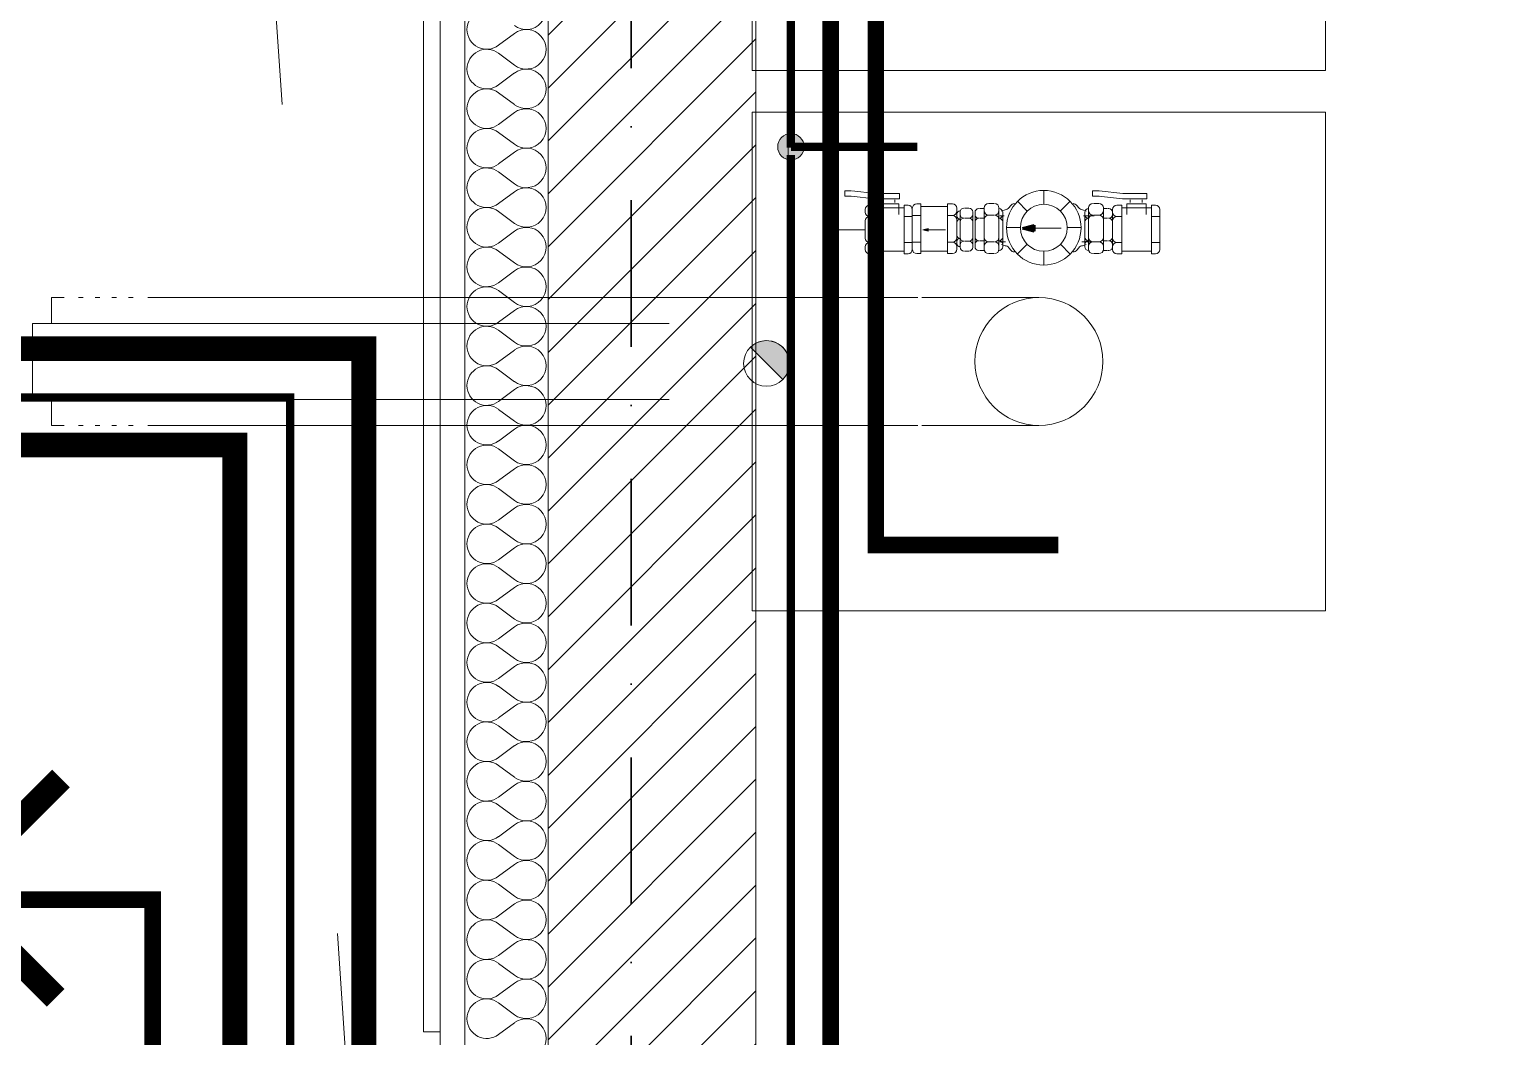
# Model space of a CAD drawing. Header units: millimetres. Extents: x 1322820 to 1391563, y 1051909 to 1098256.
# Drawn here: x 1346054 to 1347829, y 1079445 to 1080657 of the extents above; entities that cross this region are included whole.
import ezdxf
from ezdxf.enums import TextEntityAlignment as Align

# ---------------------------------------------------------------- set-up
doc = ezdxf.new("R2010")
doc.units = ezdxf.units.MM
doc.header["$MEASUREMENT"] = 0
for name, pattern in [('AStair_dashed', [1800, 800, -1000]), ('Dashed', [282.222223, 141.111112, -141.111112]), ('Dot & Dashed', [335.138881, 176.388884, -88.194442, 0, -70.555556]), ('DUBLU_INTRERUPT', [1.093612, 0.529167, -0.211667, 0.141111, -0.211667]), ('Linie de axa (2)', [17025.055165, 8960.555286, -4480.277643, 0, -3584.222236]), ('pard', [115, 75, -40])]:
    doc.linetypes.add(name, pattern=pattern)
doc.layers.get('0').update_dxf_attribs({"true_color": 0x787878})
for name, color, linetype, true_color in [('arhitectura - decoratii fatada', 7, 'Continuous', 0x787878), ('instalatii - echipamente', 7, 'Continuous', 0x787878), ('New_arhitectura - axe', 7, 'Continuous', 0x787878), ('New_rezistenta - pereti de rezistenta', 7, 'Continuous', 0x787878)]:
    doc.layers.add(name, color=color, linetype=linetype, true_color=true_color)
for name, color, linetype, lineweight, true_color in [('arhitectura - decoratii fatada_Pen_No__101', 7, 'Continuous', 13, 0x787878), ('arhitectura - desen 2D_Pen_No__2', 7, 'Continuous', 13, 0x787878), ('instalatii - echipamente_Pen_No__1', 7, 'Continuous', 13, 0x787878), ('instalatii - echipamente_Pen_No__102', 7, 'Continuous', 13, 0x787878), ('instalatii - echipamente_Pen_No__2', 7, 'Continuous', 13, 0x787878), ('instalatii - echipamente_Pen_No__244', 7, 'Continuous', 13, 0x787878), ('instalatii - echipamente_Pen_No__41', 7, 'Continuous', 50, 0x787878), ('New_arhitectura - axe_Pen_No__201', 7, 'Continuous', 35, 0x787878), ('New_arhitectura - suprafete DTAC_Pen_No__14', 7, 'Continuous', 18, 0x787878), ('New_instalatii - echipamente_Pen_No__1', 7, 'Continuous', 13, 0x787878), ('New_rezistenta - pereti de rezistenta_Pen_No__1', 7, 'Continuous', 13, 0x787878), ('New_rezistenta - pereti de rezistenta_Pen_No__21', 7, 'Continuous', 20, 0x787878)]:
    doc.layers.add(name, color=color, linetype=linetype, lineweight=lineweight, true_color=true_color)
for name, color, linetype in [('Circuit echipo', 7, 'Continuous'), ('circuite iluminat vitali', 1, 'Continuous'), ('circuite prize vitali', 1, 'Continuous'), ('ELECTRICE', 1, 'Continuous')]:
    doc.layers.add(name, color=color, linetype=linetype)
doc.layers.add('Circuite', color=7, linetype='Continuous', lineweight=25)
doc.styles.add('GENERATED_STYLE_1', font='arialbd.ttf')
doc.linetypes.add('1_ - 1_100', pattern='A,0,[6,A.39 PLAN MOBILARE - PLAN TERASA1.Shx,S=5.555556,R=0,X=0,Y=4.75314e-16],-700,0', length=700)

# ---------------------------------------------------------------- blocks, each defined once
blk = doc.blocks.new('*X59', base_point=(1356235.2, 1078942.6))
at = {"layer": 'New_rezistenta - pereti de rezistenta_Pen_No__1', "color": 7, "linetype": 'Continuous', "lineweight": 13}
for p, q in [((1346638, 1080652.1), (1346619, 1080637.8)), ((1346638, 1080614), (1346619, 1080628.3)), ((1346638, 1080604.5), (1346619, 1080590.2)), ((1346638, 1080566.4), (1346619, 1080580.7)), ((1346638, 1080556.9), (1346619, 1080542.6)), ((1346638, 1080518.8), (1346619, 1080533)), ((1346638, 1080509.2), (1346619, 1080495)), ((1346638, 1080471.1), (1346619, 1080485.4)), ((1346638, 1080461.6), (1346619, 1080447.3)), ((1346638, 1080423.5), (1346619, 1080437.8)), ((1346638, 1080414), (1346619, 1080399.7)), ((1346638, 1080375.9), (1346619, 1080390.2)), ((1346638, 1080366.4), (1346619, 1080352.1)), ((1346638, 1080328.3), (1346619, 1080342.6)), ((1346638, 1080318.8), (1346619, 1080304.5)), ((1346638, 1080280.7), (1346619, 1080295)), ((1346638, 1080271.1), (1346619, 1080256.9)), ((1346638, 1080233), (1346619, 1080247.3)), ((1346638, 1080223.5), (1346619, 1080209.2)), ((1346638, 1080185.4), (1346619, 1080199.7)), ((1346638, 1080175.9), (1346619, 1080161.6)), ((1346638, 1080137.8), (1346619, 1080152.1)), ((1346638, 1080128.3), (1346619, 1080114)), ((1346638, 1080090.2), (1346619, 1080104.5)), ((1346638, 1080080.7), (1346619, 1080066.4)), ((1346638, 1080042.6), (1346619, 1080056.9)), ((1346638, 1080033), (1346619, 1080018.8)), ((1346638, 1079995), (1346619, 1080009.2)), ((1346638, 1079985.4), (1346619, 1079971.1)), ((1346638, 1079947.3), (1346619, 1079961.6)), ((1346638, 1079937.8), (1346619, 1079923.5)), ((1346638, 1079899.7), (1346619, 1079914)), ((1346638, 1079890.2), (1346619, 1079875.9)), ((1346638, 1079852.1), (1346619, 1079866.4)), ((1346638, 1079842.6), (1346619, 1079828.3)), ((1346638, 1079804.5), (1346619, 1079818.8)), ((1346638, 1079795), (1346619, 1079780.7)), ((1346638, 1079756.9), (1346619, 1079771.1)), ((1346638, 1079747.3), (1346619, 1079733)), ((1346638, 1079709.2), (1346619, 1079723.5)), ((1346638, 1079699.7), (1346619, 1079685.4)), ((1346638, 1079661.6), (1346619, 1079675.9)), ((1346638, 1079652.1), (1346619, 1079637.8)), ((1346638, 1079614), (1346619, 1079628.3)), ((1346638, 1079604.5), (1346619, 1079590.2)), ((1346638, 1079566.4), (1346619, 1079580.7)), ((1346638, 1079556.9), (1346619, 1079542.6)), ((1346638, 1079518.8), (1346619, 1079533)), ((1346638, 1079509.2), (1346619, 1079495)), ((1346638, 1079471.1), (1346619, 1079485.4)), ((1346638, 1079461.6), (1346619, 1079447.3))]:
    blk.add_line(p, q, dxfattribs=at)
for centre, start, end in [((1346652.3, 1080680.7), 233.1301, 126.8699), ((1346604.7, 1080656.9), 53.1301, 180), ((1346604.7, 1080656.9), 180, 306.8699), ((1346652.3, 1080633), 233.1301, 126.8699), ((1346604.7, 1080609.2), 53.1301, 180), ((1346604.7, 1080609.2), 180, 306.8699), ((1346652.3, 1080585.4), 233.1301, 126.8699), ((1346604.7, 1080561.6), 53.1301, 180), ((1346604.7, 1080561.6), 180, 306.8699), ((1346652.3, 1080537.8), 233.1301, 126.8699), ((1346604.7, 1080514), 53.1301, 180), ((1346604.7, 1080514), 180, 306.8699), ((1346652.3, 1080490.2), 233.1301, 126.8699), ((1346604.7, 1080466.4), 53.1301, 180), ((1346604.7, 1080466.4), 180, 306.8699), ((1346652.3, 1080442.6), 233.1301, 126.8699), ((1346604.7, 1080418.8), 53.1301, 180), ((1346604.7, 1080418.8), 180, 306.8699), ((1346652.3, 1080395), 233.1301, 126.8699), ((1346604.7, 1080371.1), 53.1301, 180), ((1346604.7, 1080371.1), 180, 306.8699), ((1346652.3, 1080347.3), 233.1301, 126.8699), ((1346604.7, 1080323.5), 53.1301, 180), ((1346604.7, 1080323.5), 180, 306.8699), ((1346652.3, 1080299.7), 233.1301, 126.8699), ((1346604.7, 1080275.9), 53.1301, 180), ((1346604.7, 1080275.9), 180, 306.8699), ((1346652.3, 1080252.1), 233.1301, 126.8699), ((1346604.7, 1080228.3), 53.1301, 180), ((1346604.7, 1080228.3), 180, 306.8699), ((1346652.3, 1080204.5), 233.1301, 126.8699), ((1346604.7, 1080180.7), 53.1301, 180), ((1346604.7, 1080180.7), 180, 306.8699), ((1346652.3, 1080156.9), 233.1301, 126.8699), ((1346604.7, 1080133), 53.1301, 180), ((1346604.7, 1080133), 180, 306.8699), ((1346652.3, 1080109.2), 233.1301, 126.8699), ((1346604.7, 1080085.4), 53.1301, 180), ((1346604.7, 1080085.4), 180, 306.8699), ((1346652.3, 1080061.6), 233.1301, 126.8699), ((1346604.7, 1080037.8), 53.1301, 180), ((1346604.7, 1080037.8), 180, 306.8699), ((1346652.3, 1080014), 233.1301, 126.8699), ((1346604.7, 1079990.2), 53.1301, 180), ((1346604.7, 1079990.2), 180, 306.8699), ((1346652.3, 1079966.4), 233.1301, 126.8699), ((1346604.7, 1079942.6), 53.1301, 180), ((1346604.7, 1079942.6), 180, 306.8699), ((1346652.3, 1079918.8), 233.1301, 126.8699), ((1346604.7, 1079895), 53.1301, 180), ((1346604.7, 1079895), 180, 306.8699), ((1346652.3, 1079871.1), 233.1301, 126.8699), ((1346604.7, 1079847.3), 53.1301, 180), ((1346604.7, 1079847.3), 180, 306.8699), ((1346652.3, 1079823.5), 233.1301, 126.8699), ((1346604.7, 1079799.7), 53.1301, 180), ((1346604.7, 1079799.7), 180, 306.8699), ((1346652.3, 1079775.9), 233.1301, 126.8699), ((1346604.7, 1079752.1), 53.1301, 180), ((1346604.7, 1079752.1), 180, 306.8699), ((1346652.3, 1079728.3), 233.1301, 126.8699), ((1346604.7, 1079704.5), 53.1301, 180), ((1346604.7, 1079704.5), 180, 306.8699), ((1346652.3, 1079680.7), 233.1301, 126.8699), ((1346604.7, 1079656.9), 53.1301, 180), ((1346604.7, 1079656.9), 180, 306.8699), ((1346652.3, 1079633), 233.1301, 126.8699), ((1346604.7, 1079609.2), 53.1301, 180), ((1346604.7, 1079609.2), 180, 306.8699), ((1346652.3, 1079585.4), 233.1301, 126.8699), ((1346604.7, 1079561.6), 53.1301, 180), ((1346604.7, 1079561.6), 180, 306.8699), ((1346652.3, 1079537.8), 233.1301, 126.8699), ((1346604.7, 1079514), 53.1301, 180), ((1346604.7, 1079514), 180, 306.8699), ((1346652.3, 1079490.2), 233.1301, 126.8699), ((1346604.7, 1079466.4), 53.1301, 180), ((1346604.7, 1079466.4), 180, 306.8699), ((1346652.3, 1079442.6), 233.1301, 126.8699)]:
    blk.add_arc(centre, 23.8, start, end, dxfattribs=at)
blk = doc.blocks.new('Wall_16_1', base_point=(1346928.5, 1090570.6))
at = {"layer": 'New_rezistenta - pereti de rezistenta', "linetype": 'Continuous', "lineweight": 0, "true_color": 0x000000}
h = blk.add_hatch(dxfattribs=at)
h.set_pattern_fill('BETON_ARMAT_0001', color=18, style=0, pattern_type=2)
h.set_pattern_definition([(45, (1356235.236, 1078942.57), (-31.8198, 31.8198), [])])
h.paths.add_polyline_path([(1346678.5, 1078980.6), (1346928.5, 1078980.6), (1346928.5, 1090570.6), (1346678.5, 1090570.6)])
at = {"layer": 'New_rezistenta - pereti de rezistenta_Pen_No__21', "color": 7, "linetype": 'Continuous', "lineweight": 20}
for p, q in [((1346578.5, 1090820.6), (1346578.5, 1078730.6)), ((1346678.5, 1090570.6), (1346678.5, 1078980.6))]:
    blk.add_line(p, q, dxfattribs=at)
at = {"layer": 'New_rezistenta - pereti de rezistenta_Pen_No__21', "color": 7, "linetype": 'Continuous', "lineweight": 20, "flags": 128}
for points in [[(1346548.5, 1090950.6), (1346548.5, 1078630.6)], [(1346928.5, 1078980.6), (1346928.5, 1090570.6)]]:
    blk.add_lwpolyline(points, dxfattribs=at)
at = {"layer": 'New_rezistenta - pereti de rezistenta', "color": 7, "lineweight": 20}
blk.add_blockref('*X59', (1356235.2, 1078942.6), dxfattribs=at)
blk = doc.blocks.new('Wall_153_1', base_point=(1346528.5, 1082910.7))
at = {"layer": 'arhitectura - decoratii fatada_Pen_No__101', "color": 253, "linetype": 'Continuous', "lineweight": 13, "flags": 128}
for points in [[(1346528.5, 1082910.7), (1346528.5, 1079450.6)], [(1346548.5, 1079450.6), (1346548.5, 1082910.7)], [(1346528.5, 1079450.6), (1346548.5, 1079450.6)]]:
    blk.add_lwpolyline(points, dxfattribs=at)
blk = doc.blocks.new('Wall_154_1', base_point=(1346528.5, 1082910.7))
at = {"layer": 'arhitectura - decoratii fatada_Pen_No__101', "color": 253, "linetype": 'Continuous', "lineweight": 13, "flags": 128}
for points in [[(1346528.5, 1082910.7), (1346528.5, 1079450.6)], [(1346548.5, 1079450.6), (1346548.5, 1082910.7)], [(1346528.5, 1079450.6), (1346548.5, 1079450.6)]]:
    blk.add_lwpolyline(points, dxfattribs=at)
blk = doc.blocks.new('Wall_155_1', base_point=(1346528.5, 1082910.7))
at = {"layer": 'arhitectura - decoratii fatada_Pen_No__101', "color": 253, "linetype": 'Continuous', "lineweight": 13, "flags": 128}
for points in [[(1346528.5, 1082910.7), (1346528.5, 1079450.6)], [(1346548.5, 1079450.6), (1346548.5, 1082910.7)], [(1346528.5, 1079450.6), (1346548.5, 1079450.6)]]:
    blk.add_lwpolyline(points, dxfattribs=at)
blk = doc.blocks.new('Gas Water Heater 23')
at = {"layer": 'instalatii - echipamente_Pen_No__2', "color": 8, "linetype": 'Dashed', "lineweight": 13}
for p, q in [((223, 345), (223, 790)), ((377, 345), (377, 790))]:
    blk.add_line(p, q, dxfattribs=at)
at = {"layer": 'instalatii - echipamente_Pen_No__2', "color": 8, "linetype": 'Continuous', "lineweight": 13}
for p, q in [((600, 690), (0, 690)), ((0, 690), (0, 0)), ((600, 0), (600, 690)), ((0, 0), (600, 0))]:
    blk.add_line(p, q, dxfattribs=at)
blk.add_circle((300, 345), 77, dxfattribs=at)
blk = doc.blocks.new('Line_5_1', base_point=(1347249.6, 1080417.8))
at = {"layer": 'instalatii - echipamente', "linetype": 'Continuous', "lineweight": 0, "true_color": 0x000000}
blk.add_hatch(color=18, dxfattribs=at).paths.add_polyline_path([(1347249.6, 1080417.8), (1347263.5, 1080414.1), (1347263.5, 1080421.5)])
at = {"layer": 'instalatii - echipamente_Pen_No__1', "color": 7, "linetype": 'Linie de axa (2)', "lineweight": 13}
blk.add_line((1347263.5, 1080417.8), (1347296, 1080417.8), dxfattribs=at)
at = {"layer": 'instalatii - echipamente_Pen_No__41', "color": 7, "linetype": 'Continuous', "lineweight": 50}
for p, q in [((1347249.6, 1080417.8), (1347263.5, 1080421.5)), ((1347249.6, 1080417.8), (1347263.5, 1080414.1)), ((1347263.5, 1080421.5), (1347263.5, 1080414.1))]:
    blk.add_line(p, q, dxfattribs=at)
blk = doc.blocks.new('Line_6_1', base_point=(1347129.6, 1080415.7))
at = {"layer": 'instalatii - echipamente', "linetype": 'Continuous', "lineweight": 0, "true_color": 0x000000}
blk.add_hatch(color=18, dxfattribs=at).paths.add_polyline_path([(1347129.6, 1080415.7), (1347135.8, 1080414.1), (1347135.8, 1080417.4)])
at = {"layer": 'instalatii - echipamente_Pen_No__1', "color": 7, "linetype": 'Continuous', "lineweight": 13}
for p, q in [((1347129.6, 1080415.7), (1347135.8, 1080417.4)), ((1347129.6, 1080415.7), (1347135.8, 1080414.1)), ((1347135.8, 1080417.4), (1347135.8, 1080414.1)), ((1347135.8, 1080415.7), (1347156.7, 1080415.7))]:
    blk.add_line(p, q, dxfattribs=at)
blk = doc.blocks.new('Standard grid marker')
at = {"layer": 'New_arhitectura - axe_Pen_No__201', "linetype": 'Dot & Dashed', "lineweight": 35}
blk.add_line((1000, 0), (43350, 0), dxfattribs=at)
at = {"layer": 'New_arhitectura - axe_Pen_No__201', "lineweight": 35, "style": 'GENERATED_STYLE_1'}
for tag, p in [('AC_MarkerText_1_0', (-106.1, 7.1)), ('AC_MarkerText_1_1', (44456, 7.1))]:
    blk.add_attdef(tag, text='', height=125, rotation=270, dxfattribs=at).set_placement(p, align=Align.MIDDLE_CENTER)
blk = doc.blocks.new('terasa')
at = {"layer": 'instalatii - echipamente_Pen_No__102', "linetype": 'Continuous', "lineweight": 13}
h = blk.add_hatch(color=256, dxfattribs=at)
edge = h.paths.add_edge_path()
edge.add_arc((1346941.421, 1080254.968), 27.5, 315, 360, ccw=False)
edge.add_line((1346960.866, 1080235.522), (1346921.975, 1080274.413))
edge.add_arc((1346941.421, 1080254.968), 27.5, 0, 135, ccw=False)
at = {"layer": 'arhitectura - desen 2D_Pen_No__2', "linetype": 'AStair_dashed', "lineweight": 13}
blk.add_line((1346478.502, 1078770.6), (1346174.302, 1083319.3), dxfattribs=at)
at = {"layer": 'instalatii - echipamente_Pen_No__1', "linetype": 'Continuous', "lineweight": 13}
for p, q in [((1347043.266, 1080462.65), (1347035.503, 1080462.65)), ((1347035.503, 1080456.354), (1347035.503, 1080462.65)), ((1347043.266, 1080456.354), (1347035.503, 1080456.354)), ((1347071.994, 1080453.162), (1347043.266, 1080456.354)), ((1347072.69, 1080459.42), (1347043.962, 1080462.612)), ((1347101.595, 1080459.42), (1347072.69, 1080459.42)), ((1347101.595, 1080453.123), (1347072.69, 1080453.123)), ((1347077.409, 1080447.224), (1347077.409, 1080434.05)), ((1347100.568, 1080447.224), (1347077.409, 1080447.224)), ((1347081.538, 1080448.453), (1347081.538, 1080451.894)), ((1347095.892, 1080448.453), (1347095.892, 1080451.894)), ((1347100.568, 1080447.224), (1347100.568, 1080434.05)), ((1347101.595, 1080453.123), (1347101.595, 1080459.42)), ((1347127.164, 1080446.973), (1347122.228, 1080446.973)), ((1347127.164, 1080387.073), (1347127.164, 1080446.973)), ((1347165.318, 1080446.973), (1347159.206, 1080446.973)), ((1347159.206, 1080387.073), (1347159.206, 1080446.973)), ((1347214.986, 1080447.563), (1347208.816, 1080447.563)), ((1347341.746, 1080462.612), (1347333.983, 1080462.612)), ((1347333.983, 1080456.315), (1347333.983, 1080462.612)), ((1347341.746, 1080456.315), (1347333.983, 1080456.315)), ((1347335.341, 1080447.563), (1347341.511, 1080447.563)), ((1347369.779, 1080453.162), (1347341.051, 1080456.354)), ((1347370.475, 1080459.42), (1347341.746, 1080462.612)), ((1347399.38, 1080459.42), (1347370.475, 1080459.42)), ((1347399.38, 1080453.123), (1347370.475, 1080453.123)), ((1347375.194, 1080447.224), (1347375.194, 1080434.05)), ((1347398.353, 1080447.224), (1347375.194, 1080447.224)), ((1347379.323, 1080448.453), (1347379.323, 1080451.894)), ((1347393.677, 1080448.453), (1347393.677, 1080451.894)), ((1347398.353, 1080447.224), (1347398.353, 1080434.05)), ((1347399.38, 1080453.123), (1347399.38, 1080459.42)), ((1347060.142, 1080436.895), (1347060.142, 1080440.177)), ((1347065.304, 1080445.339), (1347071.261, 1080445.339)), ((1347071.179, 1080431.732), (1347065.304, 1080431.732)), ((1347071.261, 1080386.957), (1347071.261, 1080445.339)), ((1347107.14, 1080442.232), (1347071.403, 1080442.232)), ((1347107.14, 1080442.232), (1347071.403, 1080442.232)), ((1347106.958, 1080445.339), (1347111.769, 1080445.339)), ((1347106.958, 1080386.957), (1347106.958, 1080445.339)), ((1347116.932, 1080431.732), (1347106.958, 1080431.732)), ((1347116.932, 1080441.676), (1347116.932, 1080392.37)), ((1347116.932, 1080440.177), (1347116.932, 1080392.12)), ((1347116.932, 1080433.012), (1347127.164, 1080433.012)), ((1347126.978, 1080443.785), (1347159.061, 1080443.785)), ((1347126.978, 1080443.785), (1347159.061, 1080443.785)), ((1347159.291, 1080433.012), (1347165.318, 1080433.012)), ((1347170.615, 1080438.309), (1347170.615, 1080441.676)), ((1347170.615, 1080432.319), (1347170.615, 1080434.736)), ((1347170.615, 1080401.339), (1347170.615, 1080432.621)), ((1347174.418, 1080438.539), (1347174.276, 1080438.539)), ((1347174.418, 1080434.34), (1347174.418, 1080437.241)), ((1347174.418, 1080397.164), (1347174.418, 1080434.703)), ((1347178.908, 1080429.776), (1347178.981, 1080429.776)), ((1347185.022, 1080441.804), (1347179.757, 1080441.804)), ((1347179.83, 1080429.776), (1347185.022, 1080429.776)), ((1347189.586, 1080434.34), (1347189.586, 1080437.241)), ((1347189.586, 1080397.164), (1347189.586, 1080434.703)), ((1347192.4, 1080394.373), (1347192.4, 1080438.124)), ((1347192.4, 1080434.093), (1347192.4, 1080436.854)), ((1347192.4, 1080433.922), (1347192.4, 1080436.657)), ((1347192.4, 1080434.508), (1347192.4, 1080397.849)), ((1347197.542, 1080441.311), (1347196.857, 1080441.311)), ((1347197.471, 1080429.637), (1347196.857, 1080429.637)), ((1347198.3, 1080441.311), (1347203.442, 1080441.311)), ((1347198.371, 1080429.637), (1347203.442, 1080429.637)), ((1347203.468, 1080438.902), (1347203.468, 1080442.215)), ((1347203.468, 1080439.4), (1347203.468, 1080395.409)), ((1347214.901, 1080433.554), (1347208.816, 1080433.554)), ((1347215.98, 1080433.554), (1347215.895, 1080433.554)), ((1347221.243, 1080438.902), (1347221.243, 1080442.215)), ((1347221.409, 1080441.311), (1347221.243, 1080441.311)), ((1347221.243, 1080439.4), (1347221.243, 1080395.409)), ((1347221.48, 1080429.637), (1347221.243, 1080429.637)), ((1347228.688, 1080439.987), (1347224.253, 1080438.186)), ((1347225.699, 1080434.093), (1347225.699, 1080436.854)), ((1347225.699, 1080434.508), (1347225.699, 1080397.849)), ((1347235.306, 1080445.08), (1347233.124, 1080442.195)), ((1347315.02, 1080445.08), (1347317.202, 1080442.195)), ((1347321.638, 1080439.987), (1347326.073, 1080438.186)), ((1347321.638, 1080439.987), (1347326.073, 1080438.186)), ((1347324.627, 1080434.093), (1347324.627, 1080436.854)), ((1347324.627, 1080434.508), (1347324.627, 1080397.849)), ((1347328.846, 1080429.637), (1347329.084, 1080429.637)), ((1347328.918, 1080441.311), (1347329.084, 1080441.311)), ((1347329.084, 1080438.902), (1347329.084, 1080442.215)), ((1347329.084, 1080439.4), (1347329.084, 1080395.409)), ((1347334.346, 1080433.554), (1347334.432, 1080433.554)), ((1347335.426, 1080433.554), (1347341.511, 1080433.554)), ((1347346.859, 1080438.902), (1347346.859, 1080442.215)), ((1347346.859, 1080439.4), (1347346.859, 1080395.409)), ((1347352.027, 1080441.311), (1347346.885, 1080441.311)), ((1347351.956, 1080429.637), (1347346.885, 1080429.637)), ((1347352.784, 1080441.311), (1347353.47, 1080441.311)), ((1347352.856, 1080429.637), (1347353.47, 1080429.637)), ((1347357.926, 1080436.895), (1347357.926, 1080440.177)), ((1347357.926, 1080394.373), (1347357.926, 1080438.124)), ((1347357.926, 1080434.093), (1347357.926, 1080436.854)), ((1347357.926, 1080433.922), (1347357.926, 1080436.657)), ((1347357.926, 1080434.508), (1347357.926, 1080397.849)), ((1347363.089, 1080445.339), (1347369.046, 1080445.339)), ((1347368.963, 1080431.732), (1347363.089, 1080431.732)), ((1347369.046, 1080386.957), (1347369.046, 1080445.339)), ((1347404.925, 1080442.232), (1347369.187, 1080442.232)), ((1347404.925, 1080442.232), (1347369.187, 1080442.232)), ((1347404.743, 1080445.339), (1347409.554, 1080445.339)), ((1347404.743, 1080386.957), (1347404.743, 1080445.339)), ((1347414.716, 1080431.732), (1347404.743, 1080431.732)), ((1347414.716, 1080440.177), (1347414.716, 1080392.12)), ((1347060.142, 1080426.569), (1347060.142, 1080405.644)), ((1347170.615, 1080427.715), (1347170.615, 1080406.245)), ((1347170.615, 1080424.713), (1347170.615, 1080409.299)), ((1347174.215, 1080428.516), (1347174.418, 1080428.516)), ((1347174.418, 1080425.213), (1347174.418, 1080406.716)), ((1347189.586, 1080425.213), (1347189.586, 1080406.716)), ((1347192.4, 1080407.117), (1347192.4, 1080425.18)), ((1347192.4, 1080407.203), (1347192.4, 1080425.094)), ((1347203.468, 1080406.53), (1347203.468, 1080428.206)), ((1347221.243, 1080406.53), (1347221.243, 1080428.206)), ((1347225.699, 1080407.117), (1347225.699, 1080425.18)), ((1347324.627, 1080407.117), (1347324.627, 1080425.18)), ((1347329.084, 1080406.53), (1347329.084, 1080428.206)), ((1347346.859, 1080406.53), (1347346.859, 1080428.206)), ((1347357.926, 1080426.569), (1347357.926, 1080405.644)), ((1347357.926, 1080407.117), (1347357.926, 1080425.18)), ((1347357.926, 1080407.203), (1347357.926, 1080425.094)), ((1347060.142, 1080395.318), (1347060.142, 1080392.12)), ((1347071.179, 1080400.481), (1347065.304, 1080400.481)), ((1347116.932, 1080400.481), (1347106.958, 1080400.481)), ((1347116.932, 1080400.481), (1347106.958, 1080400.481)), ((1347116.932, 1080400.948), (1347127.164, 1080400.948)), ((1347116.932, 1080400.948), (1347127.164, 1080400.948)), ((1347159.291, 1080400.948), (1347165.318, 1080400.948)), ((1347170.615, 1080401.693), (1347170.615, 1080399.337)), ((1347170.615, 1080395.651), (1347170.615, 1080392.37)), ((1347174.215, 1080405.496), (1347174.418, 1080405.496)), ((1347174.276, 1080395.534), (1347174.418, 1080395.534)), ((1347174.418, 1080397.589), (1347174.418, 1080394.762)), ((1347178.908, 1080402.152), (1347178.981, 1080402.152)), ((1347179.83, 1080402.152), (1347185.022, 1080402.152)), ((1347189.586, 1080397.589), (1347189.586, 1080394.762)), ((1347192.4, 1080398.374), (1347192.4, 1080395.568)), ((1347192.4, 1080398.203), (1347192.4, 1080395.37)), ((1347197.471, 1080402.66), (1347196.857, 1080402.66)), ((1347198.371, 1080402.66), (1347203.442, 1080402.66)), ((1347203.468, 1080395.835), (1347203.468, 1080392.435)), ((1347214.901, 1080401.183), (1347208.816, 1080401.183)), ((1347215.98, 1080401.183), (1347215.895, 1080401.183)), ((1347221.48, 1080402.66), (1347221.243, 1080402.66)), ((1347221.243, 1080395.835), (1347221.243, 1080392.435)), ((1347228.688, 1080396.491), (1347224.253, 1080398.293)), ((1347225.699, 1080398.203), (1347225.699, 1080395.37)), ((1347235.306, 1080391.399), (1347233.124, 1080394.284)), ((1347315.02, 1080391.399), (1347317.202, 1080394.284)), ((1347321.638, 1080396.491), (1347326.073, 1080398.293)), ((1347321.638, 1080396.491), (1347326.073, 1080398.293)), ((1347324.627, 1080398.203), (1347324.627, 1080395.37)), ((1347328.846, 1080402.66), (1347329.084, 1080402.66)), ((1347329.084, 1080395.835), (1347329.084, 1080392.435)), ((1347334.346, 1080401.183), (1347334.432, 1080401.183)), ((1347335.426, 1080401.183), (1347341.511, 1080401.183)), ((1347346.859, 1080395.835), (1347346.859, 1080392.435)), ((1347351.956, 1080402.66), (1347346.885, 1080402.66)), ((1347352.856, 1080402.66), (1347353.47, 1080402.66)), ((1347357.926, 1080398.374), (1347357.926, 1080395.568)), ((1347357.926, 1080398.203), (1347357.926, 1080395.37)), ((1347357.926, 1080395.318), (1347357.926, 1080392.12)), ((1347368.963, 1080400.481), (1347363.089, 1080400.481)), ((1347414.716, 1080400.481), (1347404.743, 1080400.481)), ((1347414.716, 1080400.481), (1347404.743, 1080400.481)), ((1347071.261, 1080386.957), (1347065.304, 1080386.957)), ((1347107.14, 1080390.064), (1347071.403, 1080390.064)), ((1347111.769, 1080386.957), (1347106.998, 1080386.957)), ((1347122.228, 1080387.073), (1347127.123, 1080387.073)), ((1347126.978, 1080390.26), (1347159.061, 1080390.26)), ((1347159.206, 1080387.073), (1347165.318, 1080387.073)), ((1347179.757, 1080390.198), (1347185.022, 1080390.198)), ((1347196.857, 1080390.914), (1347197.542, 1080390.914)), ((1347203.442, 1080390.914), (1347198.3, 1080390.914)), ((1347208.816, 1080387.087), (1347214.986, 1080387.087)), ((1347221.243, 1080390.914), (1347221.409, 1080390.914)), ((1347329.084, 1080390.914), (1347328.918, 1080390.914)), ((1347341.511, 1080387.087), (1347335.341, 1080387.087)), ((1347346.885, 1080390.914), (1347352.027, 1080390.914)), ((1347353.47, 1080390.914), (1347352.784, 1080390.914)), ((1347369.046, 1080386.957), (1347363.089, 1080386.957)), ((1347404.925, 1080390.064), (1347369.187, 1080390.064)), ((1347409.554, 1080386.957), (1347404.783, 1080386.957)), ((1347024.515, 1080095.985), (1347020.015, 1080095.985))]:
    blk.add_line(p, q, dxfattribs=at)
at = {"layer": 'instalatii - echipamente_Pen_No__1', "linetype": 'Linie de axa (2)', "lineweight": 13}
for p, q in [((1347243.617, 1080450.052), (1347255.335, 1080438.335)), ((1347275.163, 1080463.119), (1347275.163, 1080446.47)), ((1347306.71, 1080450.052), (1347294.992, 1080438.335)), ((1347227.359, 1080432.791), (1347222.234, 1080432.791)), ((1347322.968, 1080432.791), (1347328.093, 1080432.791)), ((1347335.956, 1080432.791), (1347326.073, 1080432.791)), ((1347246.933, 1080418.506), (1347230.017, 1080418.506)), ((1347319.777, 1080418.506), (1347303.393, 1080418.506)), ((1347229.267, 1080401.489), (1347222.234, 1080401.489)), ((1347255.068, 1080398.411), (1347243.24, 1080386.582)), ((1347295.259, 1080398.411), (1347307.087, 1080386.582)), ((1347321.06, 1080401.489), (1347328.093, 1080401.489)), ((1347337.864, 1080401.489), (1347327.982, 1080401.489)), ((1347275.163, 1080390.008), (1347275.163, 1080373.359))]:
    blk.add_line(p, q, dxfattribs=at)
at = {"layer": 'instalatii - echipamente_Pen_No__1', "linetype": 'pard', "lineweight": 13}
blk.add_line((1347060.142, 1080415.849), (1347027.157, 1080415.849), dxfattribs=at)
at = {"layer": 'instalatii - echipamente_Pen_No__1', "linetype": 'Continuous', "lineweight": 13}
for centre, radius in [((1347275.163, 1080418.239), 44.88), ((1347275.163, 1080418.239), 28.231), ((1346941.421, 1080254.968), 27.5)]:
    blk.add_circle(centre, radius, dxfattribs=at)
for centre, radius, start, end in [((1347122.228, 1080441.676), 5.297, 90, 180), ((1347165.318, 1080441.676), 5.297, 0, 90), ((1347208.816, 1080442.215), 5.348, 90, 180), ((1347215.895, 1080442.215), 5.348, 0, 90), ((1347239.743, 1080441.725), 5.562, 90, 142.902856), ((1347310.584, 1080441.725), 5.562, 37.097144, 90), ((1347334.432, 1080442.215), 5.348, 90, 180), ((1347341.511, 1080442.215), 5.348, 0, 90), ((1347065.304, 1080440.177), 5.163, 90, 180), ((1347065.304, 1080436.895), 5.163, 180, 270), ((1347065.304, 1080426.569), 5.163, 90, 180), ((1347111.769, 1080440.177), 5.163, 0, 90), ((1347165.318, 1080438.309), 5.297, 270, 0), ((1347165.318, 1080427.715), 5.297, 0, 90), ((1347174.418, 1080434.736), 3.803, 90, 180), ((1347174.418, 1080432.319), 3.803, 180, 270), ((1347178.981, 1080437.241), 4.564, 90, 180), ((1347178.981, 1080434.34), 4.564, 180, 270), ((1347178.981, 1080425.213), 4.564, 90, 180), ((1347185.022, 1080437.241), 4.564, 0, 90), ((1347185.022, 1080434.34), 4.564, 270, 0), ((1347185.022, 1080425.213), 4.564, 0, 90), ((1347196.857, 1080436.854), 4.457, 90, 180), ((1347196.857, 1080434.093), 4.457, 180, 270), ((1347196.857, 1080425.18), 4.457, 90, 180), ((1347208.816, 1080438.902), 5.348, 180, 270), ((1347208.816, 1080428.206), 5.348, 90, 180), ((1347215.895, 1080438.902), 5.348, 270, 0), ((1347215.895, 1080428.206), 5.348, 0, 90), ((1347221.243, 1080436.854), 4.457, 0, 90), ((1347221.243, 1080434.093), 4.457, 270, 0), ((1347221.243, 1080425.18), 4.457, 0, 90), ((1347228.688, 1080445.549), 5.562, 270, 322.902856), ((1347321.638, 1080445.549), 5.562, 217.097144, 270), ((1347329.084, 1080436.854), 4.457, 90, 180), ((1347329.084, 1080434.093), 4.457, 180, 270), ((1347329.084, 1080425.18), 4.457, 90, 180), ((1347334.432, 1080438.902), 5.348, 180, 270), ((1347334.432, 1080428.206), 5.348, 90, 180), ((1347341.511, 1080438.902), 5.348, 270, 0), ((1347341.511, 1080428.206), 5.348, 0, 90), ((1347353.47, 1080436.854), 4.457, 0, 90), ((1347353.47, 1080434.093), 4.457, 270, 0), ((1347353.47, 1080425.18), 4.457, 0, 90), ((1347363.089, 1080440.177), 5.163, 90, 180), ((1347363.089, 1080436.895), 5.163, 180, 270), ((1347363.089, 1080426.569), 5.163, 90, 180), ((1347409.554, 1080440.177), 5.163, 0, 90), ((1347174.418, 1080424.713), 3.803, 90, 180), ((1347065.304, 1080405.644), 5.163, 180, 270), ((1347065.304, 1080395.318), 5.163, 90, 180), ((1347165.318, 1080406.245), 5.297, 270, 0), ((1347165.318, 1080395.651), 5.297, 0, 90), ((1347174.418, 1080409.299), 3.803, 180, 270), ((1347174.418, 1080401.693), 3.803, 90, 180), ((1347174.418, 1080399.337), 3.803, 180, 270), ((1347178.981, 1080406.716), 4.564, 180, 270), ((1347178.981, 1080397.589), 4.564, 90, 180), ((1347178.981, 1080394.762), 4.564, 180, 270), ((1347185.022, 1080406.716), 4.564, 270, 0), ((1347185.022, 1080397.589), 4.564, 0, 90), ((1347185.022, 1080394.762), 4.564, 270, 0), ((1347196.857, 1080407.117), 4.457, 180, 270), ((1347196.857, 1080398.203), 4.457, 90, 180), ((1347196.857, 1080395.37), 4.457, 180, 270), ((1347208.816, 1080406.53), 5.348, 180, 270), ((1347208.816, 1080395.835), 5.348, 90, 180), ((1347215.895, 1080406.53), 5.348, 270, 0), ((1347215.895, 1080395.835), 5.348, 0, 90), ((1347221.243, 1080407.117), 4.457, 270, 0), ((1347221.243, 1080398.203), 4.457, 0, 90), ((1347221.243, 1080395.37), 4.457, 270, 0), ((1347228.688, 1080390.929), 5.562, 37.097144, 90), ((1347321.638, 1080390.929), 5.562, 90, 142.902856), ((1347329.084, 1080407.117), 4.457, 180, 270), ((1347329.084, 1080398.203), 4.457, 90, 180), ((1347329.084, 1080395.37), 4.457, 180, 270), ((1347334.432, 1080406.53), 5.348, 180, 270), ((1347334.432, 1080395.835), 5.348, 90, 180), ((1347341.511, 1080406.53), 5.348, 270, 0), ((1347341.511, 1080395.835), 5.348, 0, 90), ((1347353.47, 1080407.117), 4.457, 270, 0), ((1347353.47, 1080398.203), 4.457, 0, 90), ((1347353.47, 1080395.37), 4.457, 270, 0), ((1347363.089, 1080405.644), 5.163, 180, 270), ((1347363.089, 1080395.318), 5.163, 90, 180), ((1347065.304, 1080392.12), 5.163, 180, 270), ((1347111.769, 1080392.12), 5.163, 270, 0), ((1347122.228, 1080392.37), 5.297, 180, 270), ((1347165.318, 1080392.37), 5.297, 270, 0), ((1347208.816, 1080392.435), 5.348, 180, 270), ((1347215.895, 1080392.435), 5.348, 270, 0), ((1347239.743, 1080394.754), 5.562, 217.097144, 270), ((1347310.584, 1080394.754), 5.562, 270, 322.902856), ((1347334.432, 1080392.435), 5.348, 180, 270), ((1347341.511, 1080392.435), 5.348, 270, 0), ((1347363.089, 1080392.12), 5.163, 180, 270), ((1347409.554, 1080392.12), 5.163, 270, 0)]:
    blk.add_arc(centre, radius, start, end, dxfattribs=at)
at = {"layer": 'instalatii - echipamente_Pen_No__244', "linetype": 'Continuous', "lineweight": 13, "flags": 128}
blk.add_lwpolyline([(1346968.921, 1080254.968, -0.19891237), (1346960.866, 1080235.522), (1346921.975, 1080274.413, -0.66817864)], format="xyb", close=True, dxfattribs=at)
at = {"layer": 'New_arhitectura - suprafete DTAC_Pen_No__14', "linetype": 'Continuous', "lineweight": 18, "flags": 128}
blk.add_lwpolyline([(1351428.502, 1079220.6), (1351428.502, 1083220.6), (1346928.502, 1083220.6), (1346928.502, 1079220.6)], close=True, dxfattribs=at)
at = {"layer": 'New_instalatii - echipamente_Pen_No__1', "linetype": '1_ - 1_100', "lineweight": 13}
blk.add_line((1346967.313, 1079316.76), (1346967.313, 1084014.664), dxfattribs=at)
at = {"layer": 'New_instalatii - echipamente_Pen_No__1', "linetype": 'Continuous', "lineweight": 13}
for p, q in [((1346096.131, 1080334.357), (1346080.619, 1080334.357)), ((1346080.619, 1080303.101), (1346080.619, 1080334.357)), ((1346118.932, 1080334.357), (1346113.356, 1080334.357)), ((1346138.932, 1080334.357), (1346133.356, 1080334.357)), ((1346158.932, 1080334.357), (1346153.356, 1080334.357)), ((1346178.932, 1080334.357), (1346173.356, 1080334.357)), ((1347123.564, 1080334.357), (1346196.896, 1080334.357)), ((1346824.302, 1080303.101), (1346057.903, 1080303.101)), ((1346057.903, 1080211.614), (1346057.903, 1080303.101)), ((1346824.302, 1080211.614), (1346057.903, 1080211.614)), ((1346080.619, 1080180.357), (1346080.619, 1080211.614)), ((1346096.131, 1080180.357), (1346080.619, 1080180.357)), ((1346118.932, 1080180.357), (1346113.356, 1080180.357)), ((1346138.932, 1080180.357), (1346133.356, 1080180.357)), ((1346158.932, 1080180.357), (1346153.356, 1080180.357)), ((1346178.932, 1080180.357), (1346173.356, 1080180.357)), ((1347123.564, 1080180.357), (1346196.896, 1080180.357))]:
    blk.add_line(p, q, dxfattribs=at)
at = {"layer": 'arhitectura - decoratii fatada', "lineweight": 20}
for name in ['Wall_153_1', 'Wall_154_1', 'Wall_155_1']:
    blk.add_blockref(name, (1346528.502, 1082910.65), dxfattribs=at)
at = {"layer": 'instalatii - echipamente', "linetype": 'Continuous', "lineweight": 20, "zscale": 1000, "rotation": 90}
for p in [(1347614.302, 1080607.357), (1347614.302, 1079957.357)]:
    blk.add_blockref('Gas Water Heater 23', p, dxfattribs=at)
at = {"layer": 'instalatii - echipamente', "linetype": 'Continuous', "lineweight": 13}
blk.add_blockref('Line_6_1', (1347129.607, 1080415.731), dxfattribs=at)
at = {"layer": 'instalatii - echipamente', "linetype": 'Linie de axa (2)', "lineweight": 13}
blk.add_blockref('Line_5_1', (1347249.625, 1080417.778), dxfattribs=at)
at = {"layer": 'New_arhitectura - axe', "linetype": 'Continuous', "lineweight": 13, "zscale": 1000, "rotation": 90}
blk.add_blockref('Standard grid marker', (1346778.502, 1052120.65), dxfattribs=at)
at = {"layer": 'New_rezistenta - pereti de rezistenta', "lineweight": 20}
blk.add_blockref('Wall_16_1', (1346928.502, 1090570.6), dxfattribs=at)
blk = doc.blocks.new('A$C737B7B43')
at = {"layer": 'ELECTRICE', "lineweight": 20, "const_width": 24}
for points in [[(8.5, 230.1), (224.9, 13.6)], [(13.6, 8.5), (230.1, 224.9)]]:
    blk.add_lwpolyline(points, dxfattribs=at)

msp = doc.modelspace()

# ---------------------------------------------------------------- block references
msp.add_blockref('terasa', (0, 0))

# ---------------------------------------------------------------- next in the draw order: hatches: boundary and pattern name
at = {"layer": 'Circuite', "lineweight": 20}
h = msp.add_hatch(color=256, dxfattribs=at)
h.paths.add_polyline_path([(1346970.8, 1080531.6, 0.414214), (1346954.8, 1080515.7, 0.414214), (1346970.8, 1080499.8)])
h.paths.add_polyline_path([(1346970.8, 1080531.6), (1346970.8, 1080515.7), (1346986.7, 1080515.7, 0.414214)])
h.paths.add_polyline_path([(1346986.7, 1080515.7), (1346970.8, 1080515.7), (1346970.8, 1080499.8, 0.414214)])

# ---------------------------------------------------------------- next in the draw order: linework, layer by layer
at = {"layer": 'Circuit echipo', "linetype": 'DUBLU_INTRERUPT', "lineweight": 20, "ltscale": 1000, "const_width": 10}
msp.add_lwpolyline([(1332208.4, 1082095.9), (1332208.4, 1080213.8), (1346368.2, 1080213.8), (1346368.2, 1078657.1), (1361539.2, 1078657.1), (1361539.2, 1079924.8), (1361539.2, 1079924.8), (1361539.2, 1079924.8), (1361539.2, 1079924.8)], dxfattribs=at)
at = {"layer": 'Circuite', "linetype": 'DUBLU_INTRERUPT', "lineweight": 20, "ltscale": 600, "const_width": 10}
for points in [[(1348355.5, 1083220.7), (1346970.8, 1083220.7), (1346970.8, 1080514.5), (1346970.8, 1080514.5)], [(1346970.8, 1080506), (1346970.8, 1079271.1), (1351334.7, 1079271.1), (1351392.5, 1079271.1), (1351392.5, 1079271.1)]]:
    msp.add_lwpolyline(points, dxfattribs=at)
at = {"layer": 'Circuite', "lineweight": 20}
for points, const_width in [([(1348024, 1083177.5), (1347018.5, 1083177.5), (1347018.5, 1079314.1), (1349564.8, 1079314.1), (1349564.8, 1079693.8)], 20), ([(1348026.8, 1083126.2), (1347073, 1083126.2), (1347073, 1080036.4), (1347292.5, 1080036.4)], 20), ([(1347123.1, 1080515.7), (1346970.8, 1080515.7)], 10)]:
    msp.add_lwpolyline(points, dxfattribs=dict(at, const_width=const_width))
msp.add_circle((1346970.8, 1080515.7), 15.9, dxfattribs=at)
at = {"layer": 'circuite iluminat vitali', "lineweight": 20, "const_width": 20}
msp.add_lwpolyline([(1361574.6, 1081020.8), (1361607.1, 1081020.8), (1361607.1, 1083222.2), (1362204.3, 1083222.2), (1362204.3, 1078505.1), (1346202.7, 1078505.1), (1346202.7, 1079609.7), (1345979.5, 1079609.7), (1345979.5, 1079609.7), (1345979.5, 1079609.7)], dxfattribs=at)
at = {"layer": 'circuite prize vitali', "lineweight": 20, "const_width": 30}
for points in [[(1332275.3, 1082106.1), (1332275.3, 1080272.7), (1346456.6, 1080272.7), (1346456.6, 1078731.6), (1361137.8, 1078731.6), (1361137.8, 1080119.2), (1361214.1, 1080119.2), (1361214.1, 1080119.2), (1361214.1, 1080119.2)], [(1336918.1, 1080119.1), (1336918.1, 1080156.8), (1346301.5, 1080156.8), (1346301.5, 1078584.4), (1361226.8, 1078584.4), (1361226.8, 1079910.6), (1361226.8, 1079910.6), (1361226.8, 1079910.6), (1361226.8, 1079910.6)]]:
    msp.add_lwpolyline(points, dxfattribs=at)

# ---------------------------------------------------------------- next in the draw order: block references
at = {"layer": 'ELECTRICE', "lineweight": 20, "xscale": 1.25, "yscale": 1.25, "zscale": 1.25}
msp.add_blockref('A$C737B7B43', (1345804.7, 1079474.4), dxfattribs=at)

doc.saveas('drawing.dxf')
